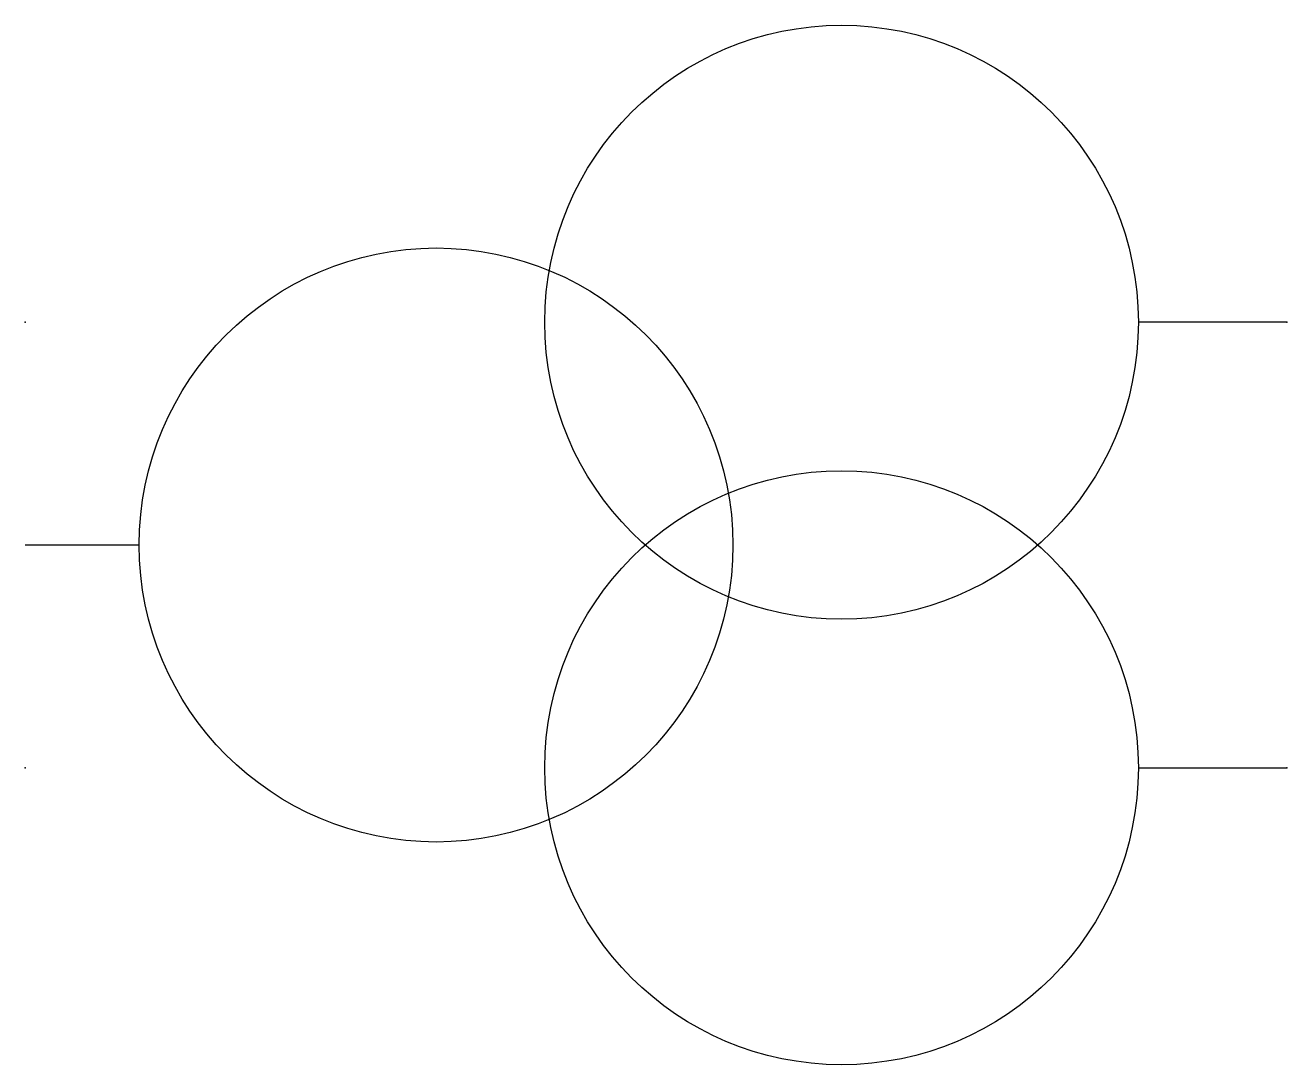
# Model space of a CAD drawing. Extents: x -9 to 8, y -7 to 7.
import ezdxf

# ---------------------------------------------------------------- set-up
doc = ezdxf.new("R2010")
doc.units = 0
doc.layers.get('0').update_dxf_attribs({"linetype": 'CONTINUOUS'})
doc.layers.add('C', color=6, linetype='CONTINUOUS')

msp = doc.modelspace()

# ---------------------------------------------------------------- linework, layer by layer
at = {"color": 0}
for p, q in [((8, 3), (6, 3)), ((-7.464, 0), (-9, 0)), ((6, -3), (8, -3))]:
    msp.add_line(p, q, dxfattribs=at)
at = {"color": 0, "linetype": 'CONTINUOUS'}
for centre in [(2, 3), (-3.464, 0), (2, -3)]:
    msp.add_circle(centre, 4, dxfattribs=at)
at = {"layer": 'C', "color": 0, "linetype": 'CONTINUOUS'}
for p in [(-9, 3), (8, 3), (-9, -3), (8, -3)]:
    msp.add_point(p, dxfattribs=at)

doc.saveas('drawing.dxf')
